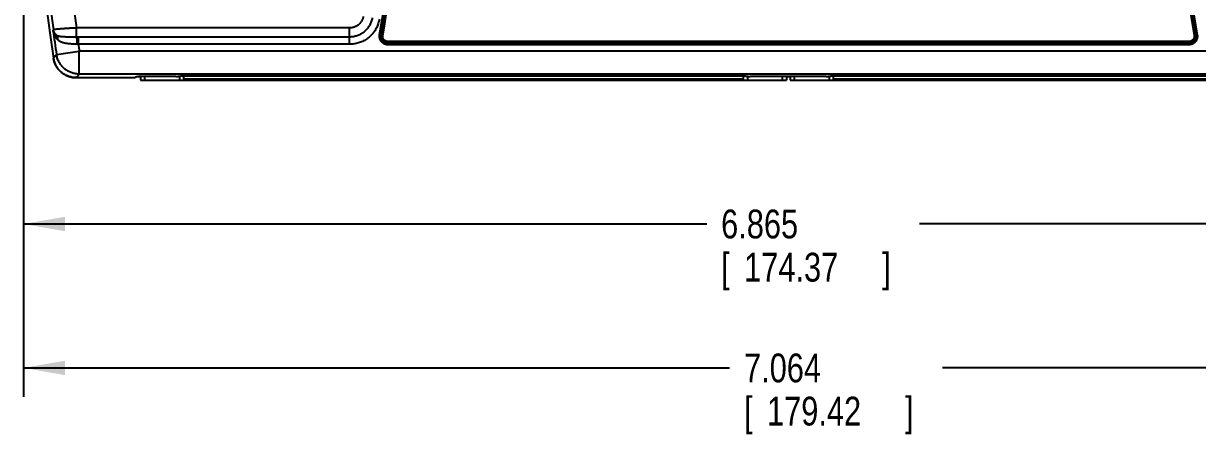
# Model space of a CAD drawing. Header units: inches. Extents: x 0 to 34, y 0 to 22.
# Drawn here: x 14.09 to 19.19, y 9.24 to 11.02 of the extents above; entities that cross this region are included whole.
import ezdxf

# ---------------------------------------------------------------- set-up
doc = ezdxf.new("R2010")
doc.units = ezdxf.units.IN
doc.header["$LTSCALE"] = 1.87
doc.header["$MEASUREMENT"] = 0
doc.layers.get('0').update_dxf_attribs({"linetype": 'CONTINUOUS'})
doc.layers.add('DIMENSIONS', color=7, linetype='CONTINUOUS')
doc.styles.get("Standard").update_dxf_attribs({"font": 'txt', "width": 0.8})
doc.dimstyles.new('DIMSTYLE_1', dxfattribs={"dimtxt": 0.125, "dimasz": 0.18, "dimexe": 0.18, "dimexo": 0.0625, "dimgap": 0.09, "dimtad": 0, "dimtih": 1, "dimtoh": 1, "dimdec": 3, "dimzin": 4, "dimdsep": 46, "dimtxsty": 'STANDARD', "dimblk": '_FILLED', "dimblk1": '_FILLED', "dimblk2": '_FILLED', "dimcen": 0.09, "dimadec": 0, "dimazin": 0, "dimtp": 0.01, "dimtm": 0.01, "dimtfac": 1, "dimtdec": 3, "dimtofl": 0, "dimtmove": 0, "dimatfit": 3, "dimldrblk": '_FILLED', "dimfxl": 1, "dimtolj": 1, "dimtzin": 4, "dimarcsym": 0})

# ---------------------------------------------------------------- blocks, each defined once
blk = doc.blocks.new('_FILLED')
at = {"color": 0, "linetype": 'BYBLOCK'}
blk.add_solid([(0, 0), (-1, 0.174), (-1, -0.174)], dxfattribs=at)
blk = doc.blocks.new('*D6')
at = {"layer": 'DIMENSIONS', "color": 2, "linetype": 'CONTINUOUS'}
for p, q in [((14.0876, 12.5662), (14.0876, 9.4032)), ((21.1515, 12.5662), (21.1515, 9.4032)), ((14.0876, 9.5282), (17.1571, 9.5282)), ((21.1515, 9.5282), (18.0821, 9.5282))]:
    blk.add_line(p, q, dxfattribs=at)
at = {"layer": 'DIMENSIONS', "color": 2, "linetype": 'CONTINUOUS', "xscale": 0.18, "yscale": 0.18, "zscale": 0.18, "rotation": 180}
blk.add_blockref('_FILLED', (14.0876, 9.5282), dxfattribs=at)
at = {"layer": 'DIMENSIONS', "color": 2, "linetype": 'CONTINUOUS', "xscale": 0.18, "yscale": 0.18, "zscale": 0.18}
blk.add_blockref('_FILLED', (21.1515, 9.5282), dxfattribs=at)
at = {"layer": 'DIMENSIONS', "color": 2, "linetype": 'CONTINUOUS', "width": 0.8}
for s, p in [('7.064', (17.2196, 9.4657)), ('[', (17.2196, 9.2782)), ('179.42', (17.3196, 9.2782)), (']', (17.9196, 9.2782))]:
    blk.add_text(s, height=0.125, dxfattribs=at).set_placement(p)
blk = doc.blocks.new('*D7')
at = {"layer": 'DIMENSIONS', "color": 2, "linetype": 'CONTINUOUS'}
for p, q in [((14.0876, 12.5662), (14.0876, 10.0282)), ((20.9524, 12.5662), (20.9524, 10.9714)), ((20.9524, 10.585), (20.9524, 10.0282)), ((14.0876, 10.1532), (17.0575, 10.1532)), ((20.9524, 10.1532), (17.9825, 10.1532))]:
    blk.add_line(p, q, dxfattribs=at)
at = {"layer": 'DIMENSIONS', "color": 2, "linetype": 'CONTINUOUS', "xscale": 0.18, "yscale": 0.18, "zscale": 0.18, "rotation": 180}
blk.add_blockref('_FILLED', (14.0876, 10.1532), dxfattribs=at)
at = {"layer": 'DIMENSIONS', "color": 2, "linetype": 'CONTINUOUS', "xscale": 0.18, "yscale": 0.18, "zscale": 0.18}
blk.add_blockref('_FILLED', (20.9524, 10.1532), dxfattribs=at)
at = {"layer": 'DIMENSIONS', "color": 2, "linetype": 'CONTINUOUS', "width": 0.8}
for s, p in [('6.865', (17.12, 10.0907)), ('[', (17.12, 9.9032)), ('174.37', (17.22, 9.9032)), (']', (17.82, 9.9032))]:
    blk.add_text(s, height=0.125, dxfattribs=at).set_placement(p)

msp = doc.modelspace()

# ---------------------------------------------------------------- linework, layer by layer
at = {"color": 7, "linetype": 'CONTINUOUS'}
for p, q in [((14.3175, 10.965), (14.3175, 11.0044)), ((15.5052, 11.0044), (14.3175, 11.0044)), ((15.5052, 10.9334), (15.5052, 11.0044)), ((15.6355, 10.9747), (15.6424, 10.9735)), ((15.6424, 10.9735), (15.6425, 10.9736)), ((15.6494, 10.9724), (15.6425, 10.9736)), ((19.1759, 10.9724), (19.1828, 10.9736)), ((19.1897, 10.9747), (19.1828, 10.9735)), ((19.1828, 10.9735), (19.1828, 10.9736)), ((14.3255, 10.965), (14.3255, 10.9334)), ((15.5052, 10.965), (14.3255, 10.965)), ((15.5052, 10.9334), (14.3255, 10.9334)), ((15.6719, 10.9384), (15.672, 10.9385)), ((15.6719, 10.9314), (15.6719, 10.9384)), ((19.1533, 10.9384), (15.6719, 10.9384)), ((19.1533, 10.9314), (15.6719, 10.9314)), ((15.672, 10.9455), (15.672, 10.9385)), ((19.1532, 10.9455), (15.672, 10.9455)), ((19.1532, 10.9385), (15.672, 10.9385)), ((19.1532, 10.9455), (19.1532, 10.9385)), ((19.1533, 10.9384), (19.1532, 10.9385)), ((19.1533, 10.9314), (19.1533, 10.9384)), ((14.2309, 10.8895), (14.3298, 10.9041)), ((14.3298, 10.8041), (14.3298, 10.9041)), ((20.4954, 10.9041), (14.3298, 10.9041)), ((14.3163, 10.7887), (14.5736, 10.7887)), ((20.4954, 10.8041), (14.3298, 10.8041)), ((14.5736, 10.7887), (14.5777, 10.7928)), ((14.7494, 10.7932), (14.5877, 10.7932)), ((14.5956, 10.7932), (14.5956, 10.7782)), ((14.5956, 10.7782), (17.4047, 10.7782)), ((14.6153, 10.7782), (14.6153, 10.7932)), ((14.7603, 10.7944), (14.7594, 10.7935)), ((14.7649, 10.7947), (14.7649, 10.7782)), ((17.2259, 10.7948), (14.7703, 10.7948)), ((14.7846, 10.7782), (14.7846, 10.7948)), ((17.2157, 10.7822), (14.7846, 10.7822)), ((17.2157, 10.7948), (17.2157, 10.7782)), ((17.2354, 10.7782), (17.2354, 10.7945)), ((17.2368, 10.7935), (17.2359, 10.7944)), ((17.5764, 10.7932), (17.2468, 10.7932)), ((17.385, 10.7932), (17.385, 10.7782)), ((17.4047, 10.7932), (17.4047, 10.7782)), ((17.4197, 10.7929), (17.4047, 10.7929)), ((17.4197, 10.7932), (17.4197, 10.7782)), ((17.4197, 10.7782), (20.2287, 10.7782)), ((17.4394, 10.7782), (17.4394, 10.7932)), ((17.5873, 10.7944), (17.5864, 10.7935)), ((17.589, 10.7946), (17.589, 10.7782)), ((20.0519, 10.7948), (17.5973, 10.7948)), ((17.6087, 10.7782), (17.6087, 10.7948)), ((20.0398, 10.7822), (17.6087, 10.7822))]:
    msp.add_line(p, q, dxfattribs=at)
for centre, radius, start, end in [((25.9924, 12.6287), 11.905, 171.52374, 188.47626), ((25.9926, 12.6287), 11.905, 171.52374, 188.47626), ((25.9926, 12.6287), 11.8875, 172.11014, 187.88986), ((25.9926, 12.6287), 11.7875, 172.07967, 187.92033), ((28.791, 12.6287), 9.7568, 170.22587, 189.77413), ((28.791, 12.6287), 9.7498, 170.22587, 189.77413), ((28.791, 12.6287), 9.7497, 170.22551, 189.77449), ((28.791, 12.6287), 9.7427, 170.22551, 189.77449), ((6.0342, 12.6287), 9.7427, 350.22551, 359.7377), ((6.0342, 12.6287), 9.7497, 350.22551, 359.7377), ((6.0342, 12.6287), 9.7498, 350.22587, 359.73739), ((6.0342, 12.6287), 9.7568, 350.22587, 359.73739), ((25.9926, 12.6287), 11.8896, 187.89869, 188.41168), ((25.9926, 12.6287), 11.7896, 188.2674, 188.41168)]:
    msp.add_arc(centre, radius, start, end, dxfattribs=at)
for points, knots in [([(15.5644, 11.0546), (15.5641, 11.0529), (15.5634, 11.0495), (15.5619, 11.0445), (15.5599, 11.0396), (15.5575, 11.0349), (15.5547, 11.0304), (15.5515, 11.0261), (15.5479, 11.0222), (15.5441, 11.0186), (15.5399, 11.0154), (15.5354, 11.0125), (15.5307, 11.0101), (15.5258, 11.008), (15.5208, 11.0064), (15.5156, 11.0053), (15.5104, 11.0046), (15.5069, 11.0044), (15.5052, 11.0044)], [0, 0, 0, 0, 0.061682, 0.123904, 0.186497, 0.249298, 0.312143, 0.374882, 0.437496, 0.500046, 0.562597, 0.625209, 0.687938, 0.750765, 0.813545, 0.876118, 0.938326, 1, 1, 1, 1]), ([(15.6033, 11.0482), (15.6028, 11.0455), (15.6017, 11.0401), (15.5994, 11.0322), (15.5964, 11.0245), (15.5928, 11.0171), (15.5886, 11.01), (15.5838, 11.0033), (15.5785, 10.9971), (15.5727, 10.9912), (15.5664, 10.9859), (15.5597, 10.9811), (15.5527, 10.9769), (15.5453, 10.9733), (15.5376, 10.9703), (15.5297, 10.968), (15.5217, 10.9663), (15.5135, 10.9652), (15.508, 10.965), (15.5052, 10.965)], [0, 0, 0, 0, 0.059027, 0.118004, 0.176898, 0.235721, 0.294492, 0.353233, 0.411954, 0.470661, 0.529362, 0.588069, 0.646789, 0.705526, 0.764294, 0.823114, 0.882007, 0.940982, 1, 1, 1, 1]), ([(15.6344, 11.0431), (15.6339, 11.0399), (15.6326, 11.0337), (15.63, 11.0244), (15.6267, 11.0153), (15.6228, 11.0064), (15.6181, 10.9978), (15.6129, 10.9896), (15.607, 10.9818), (15.6006, 10.9745), (15.5937, 10.9677), (15.5862, 10.9614), (15.5784, 10.9556), (15.5701, 10.9505), (15.5614, 10.946), (15.5525, 10.9422), (15.5433, 10.939), (15.5339, 10.9365), (15.5243, 10.9347), (15.5148, 10.9337), (15.5084, 10.9334), (15.5052, 10.9334)], [0, 0, 0, 0, 0.051868, 0.10409, 0.156627, 0.209381, 0.262261, 0.315178, 0.368048, 0.420852, 0.473615, 0.526362, 0.579123, 0.631923, 0.68479, 0.737705, 0.790586, 0.843342, 0.895884, 0.948116, 1, 1, 1, 1]), ([(14.2177, 10.9969), (14.2175, 10.9967), (14.217, 10.9962), (14.2164, 10.9955), (14.216, 10.9951), (14.2158, 10.9948)], [0, 0, 0, 0, 0.333323, 0.666657, 1, 1, 1, 1]), ([(14.2347, 10.9547), (14.2332, 10.9564), (14.2303, 10.96), (14.2264, 10.966), (14.2229, 10.9725), (14.2199, 10.9796), (14.2175, 10.9871), (14.2163, 10.9922), (14.2158, 10.9948)], [0, 0, 0, 0, 0.150559, 0.309442, 0.475397, 0.647157, 0.822679, 1, 1, 1, 1]), ([(14.2294, 10.9737), (14.2281, 10.9748), (14.2256, 10.977), (14.2223, 10.9809), (14.2195, 10.9852), (14.2173, 10.9899), (14.2162, 10.9932), (14.2158, 10.9948)], [0, 0, 0, 0, 0.194725, 0.39362, 0.595399, 0.798172, 1, 1, 1, 1]), ([(14.3175, 11.0044), (14.3148, 11.0043), (14.3094, 11.004), (14.3014, 11.0035), (14.2935, 11.0031), (14.2857, 11.0026), (14.2782, 11.0021), (14.2709, 11.0016), (14.2639, 11.0012), (14.2573, 11.0007), (14.2511, 11.0003), (14.2453, 10.9998), (14.24, 10.9994), (14.2352, 10.999), (14.2309, 10.9986), (14.2272, 10.9983), (14.2241, 10.998), (14.2216, 10.9977), (14.2197, 10.9974), (14.2185, 10.9972), (14.2178, 10.9971), (14.2177, 10.9969)], [0, 0, 0, 0, 0.081187, 0.161743, 0.241127, 0.318829, 0.394368, 0.467276, 0.537105, 0.603424, 0.665819, 0.723896, 0.777279, 0.825602, 0.868534, 0.905785, 0.937116, 0.962327, 0.981264, 0.993825, 1, 1, 1, 1]), ([(14.2294, 10.9737), (14.2285, 10.9746), (14.2268, 10.9765), (14.2245, 10.9795), (14.2225, 10.9827), (14.2207, 10.986), (14.2194, 10.9896), (14.2183, 10.9932), (14.2178, 10.9957), (14.2177, 10.9969)], [0, 0, 0, 0, 0.142848, 0.285751, 0.428645, 0.571527, 0.714396, 0.857249, 1, 1, 1, 1]), ([(14.3175, 10.965), (14.315, 10.965), (14.3101, 10.9649), (14.3028, 10.9649), (14.2956, 10.9649), (14.2884, 10.9649), (14.2814, 10.9649), (14.2745, 10.965), (14.2679, 10.9652), (14.2616, 10.9654), (14.2555, 10.9658), (14.2499, 10.9664), (14.2447, 10.9673), (14.2401, 10.9684), (14.2359, 10.9698), (14.2324, 10.9716), (14.2303, 10.973), (14.2294, 10.9738)], [0, 0, 0, 0, 0.082483, 0.164278, 0.245173, 0.325007, 0.403475, 0.480074, 0.554247, 0.625354, 0.692799, 0.756029, 0.814571, 0.868023, 0.916414, 0.960173, 1, 1, 1, 1]), ([(14.2294, 10.9737), (14.23, 10.9732), (14.231, 10.9719), (14.2323, 10.9699), (14.2333, 10.9677), (14.2341, 10.9653), (14.2347, 10.9628), (14.235, 10.9602), (14.235, 10.9575), (14.2348, 10.9556), (14.2347, 10.9547)], [0, 0, 0, 0, 0.116096, 0.233663, 0.353368, 0.475813, 0.601461, 0.730621, 0.863448, 1, 1, 1, 1]), ([(15.6719, 10.9314), (15.6707, 10.9314), (15.6682, 10.9316), (15.6644, 10.9321), (15.6607, 10.9331), (15.6572, 10.9344), (15.6538, 10.9361), (15.6506, 10.9381), (15.6476, 10.9405), (15.6449, 10.9431), (15.6424, 10.946), (15.6403, 10.9492), (15.6385, 10.9525), (15.637, 10.956), (15.6359, 10.9596), (15.6352, 10.9634), (15.6349, 10.9672), (15.635, 10.9709), (15.6353, 10.9735), (15.6355, 10.9747)], [0, 0, 0, 0, 0.058585, 0.117456, 0.176405, 0.235271, 0.294108, 0.352961, 0.411797, 0.470623, 0.52945, 0.588275, 0.647112, 0.705963, 0.764795, 0.823661, 0.8826, 0.941447, 1, 1, 1, 1]), ([(15.6719, 10.9384), (15.6709, 10.9384), (15.6687, 10.9385), (15.6654, 10.9391), (15.6623, 10.94), (15.6593, 10.9412), (15.6564, 10.9427), (15.6537, 10.9445), (15.6512, 10.9467), (15.649, 10.9491), (15.647, 10.9517), (15.6453, 10.9545), (15.644, 10.9574), (15.6429, 10.9605), (15.6423, 10.9637), (15.6419, 10.967), (15.642, 10.9703), (15.6422, 10.9724), (15.6424, 10.9735)], [0, 0, 0, 0, 0.062596, 0.125159, 0.18769, 0.250191, 0.312667, 0.375123, 0.437565, 0.5, 0.562435, 0.624877, 0.687333, 0.749809, 0.81231, 0.874841, 0.937404, 1, 1, 1, 1]), ([(15.672, 10.9385), (15.6709, 10.9385), (15.6687, 10.9386), (15.6655, 10.9391), (15.6624, 10.94), (15.6593, 10.9412), (15.6565, 10.9428), (15.6538, 10.9446), (15.6513, 10.9467), (15.649, 10.9491), (15.6471, 10.9517), (15.6454, 10.9545), (15.644, 10.9575), (15.643, 10.9606), (15.6423, 10.9638), (15.642, 10.967), (15.642, 10.9703), (15.6423, 10.9725), (15.6425, 10.9736)], [0, 0, 0, 0, 0.062441, 0.124886, 0.187345, 0.249829, 0.312335, 0.374843, 0.437347, 0.499848, 0.562348, 0.624852, 0.68736, 0.749876, 0.812404, 0.87494, 0.937476, 1, 1, 1, 1]), ([(15.672, 10.9455), (15.6711, 10.9455), (15.6693, 10.9456), (15.6667, 10.946), (15.6642, 10.9468), (15.6617, 10.9479), (15.6594, 10.9492), (15.6572, 10.9508), (15.6553, 10.9526), (15.6536, 10.9547), (15.6521, 10.9569), (15.6509, 10.9593), (15.6499, 10.9618), (15.6493, 10.9644), (15.649, 10.9671), (15.649, 10.9697), (15.6492, 10.9715), (15.6494, 10.9724)], [0, 0, 0, 0, 0.066157, 0.132756, 0.199552, 0.266321, 0.333046, 0.3998, 0.466548, 0.533276, 0.600028, 0.666776, 0.733488, 0.800286, 0.867153, 0.93382, 1, 1, 1, 1]), ([(19.1828, 10.9736), (19.183, 10.9725), (19.1832, 10.9703), (19.1832, 10.9671), (19.1829, 10.9638), (19.1822, 10.9606), (19.1812, 10.9575), (19.1798, 10.9545), (19.1782, 10.9517), (19.1762, 10.9491), (19.174, 10.9467), (19.1715, 10.9446), (19.1688, 10.9428), (19.1659, 10.9412), (19.1629, 10.94), (19.1597, 10.9391), (19.1565, 10.9386), (19.1543, 10.9385), (19.1532, 10.9385)], [0, 0, 0, 0, 0.062441, 0.124886, 0.187345, 0.24983, 0.312336, 0.374844, 0.437347, 0.499848, 0.562348, 0.624852, 0.68736, 0.749876, 0.812404, 0.874941, 0.937476, 1, 1, 1, 1]), ([(19.1759, 10.9724), (19.176, 10.9715), (19.1762, 10.9697), (19.1762, 10.9671), (19.1759, 10.9644), (19.1753, 10.9618), (19.1744, 10.9593), (19.1732, 10.9569), (19.1717, 10.9547), (19.17, 10.9526), (19.168, 10.9508), (19.1659, 10.9492), (19.1635, 10.9479), (19.1611, 10.9468), (19.1585, 10.946), (19.1559, 10.9456), (19.1541, 10.9455), (19.1532, 10.9455)], [0, 0, 0, 0, 0.066158, 0.132756, 0.199552, 0.266321, 0.333047, 0.3998, 0.466548, 0.533277, 0.600029, 0.666776, 0.733489, 0.800286, 0.867153, 0.93382, 1, 1, 1, 1]), ([(19.1897, 10.9747), (19.1899, 10.9735), (19.1902, 10.9709), (19.1903, 10.9672), (19.19, 10.9634), (19.1893, 10.9596), (19.1882, 10.956), (19.1867, 10.9525), (19.1849, 10.9492), (19.1828, 10.946), (19.1804, 10.9431), (19.1776, 10.9405), (19.1746, 10.9381), (19.1714, 10.9361), (19.168, 10.9344), (19.1645, 10.9331), (19.1608, 10.9321), (19.1571, 10.9316), (19.1545, 10.9314), (19.1533, 10.9314)], [0, 0, 0, 0, 0.058585, 0.117456, 0.176405, 0.235271, 0.294108, 0.352961, 0.411797, 0.470623, 0.52945, 0.588275, 0.647112, 0.705963, 0.764795, 0.823661, 0.8826, 0.941447, 1, 1, 1, 1]), ([(19.1828, 10.9735), (19.183, 10.9724), (19.1833, 10.9703), (19.1833, 10.967), (19.183, 10.9637), (19.1823, 10.9605), (19.1813, 10.9574), (19.1799, 10.9545), (19.1782, 10.9517), (19.1763, 10.9491), (19.174, 10.9467), (19.1716, 10.9445), (19.1689, 10.9427), (19.166, 10.9412), (19.1629, 10.94), (19.1598, 10.9391), (19.1566, 10.9385), (19.1544, 10.9384), (19.1533, 10.9384)], [0, 0, 0, 0, 0.062596, 0.125159, 0.18769, 0.250191, 0.312667, 0.375123, 0.437565, 0.5, 0.562435, 0.624877, 0.687333, 0.749809, 0.81231, 0.874841, 0.937404, 1, 1, 1, 1]), ([(14.3194, 10.9337), (14.3168, 10.9338), (14.3115, 10.934), (14.3037, 10.9343), (14.296, 10.9347), (14.2885, 10.9353), (14.2813, 10.9359), (14.2744, 10.9368), (14.2679, 10.9379), (14.2618, 10.9393), (14.2561, 10.941), (14.2509, 10.943), (14.2461, 10.9454), (14.2418, 10.9481), (14.238, 10.9512), (14.2357, 10.9535), (14.2347, 10.9547)], [0, 0, 0, 0, 0.08824, 0.175767, 0.261895, 0.345888, 0.426926, 0.50442, 0.578059, 0.647785, 0.713752, 0.776178, 0.835398, 0.891947, 0.946531, 1, 1, 1, 1]), ([(14.3175, 10.965), (14.3176, 10.9647), (14.3178, 10.9641), (14.3179, 10.963), (14.3181, 10.9616), (14.3183, 10.9598), (14.3185, 10.9578), (14.3187, 10.9554), (14.3188, 10.9528), (14.319, 10.95), (14.3191, 10.947), (14.3192, 10.9438), (14.3193, 10.9405), (14.3194, 10.9371), (14.3194, 10.9348), (14.3194, 10.9337)], [0, 0, 0, 0, 0.024551, 0.060157, 0.106547, 0.163247, 0.229637, 0.304967, 0.388382, 0.478926, 0.575562, 0.677179, 0.782606, 0.89063, 1, 1, 1, 1]), ([(14.3255, 10.965), (14.3246, 10.965), (14.3228, 10.965), (14.3202, 10.965), (14.3184, 10.965), (14.3175, 10.965)], [0, 0, 0, 0, 0.333564, 0.666915, 1, 1, 1, 1]), ([(14.3255, 10.9334), (14.3248, 10.9335), (14.3235, 10.9335), (14.3214, 10.9336), (14.3201, 10.9337), (14.3194, 10.9337)], [0, 0, 0, 0, 0.333979, 0.667361, 1, 1, 1, 1]), ([(14.2174, 10.8739), (14.2178, 10.8713), (14.2188, 10.8661), (14.2209, 10.8585), (14.2236, 10.8511), (14.2268, 10.8439), (14.2306, 10.8369), (14.235, 10.8303), (14.2398, 10.8241), (14.2452, 10.8183), (14.251, 10.8129), (14.2571, 10.808), (14.2637, 10.8035), (14.2706, 10.7997), (14.2778, 10.7963), (14.2852, 10.7936), (14.2928, 10.7914), (14.3005, 10.7899), (14.3084, 10.7889), (14.3137, 10.7887), (14.3163, 10.7887)], [0, 0, 0, 0, 0.055556, 0.111186, 0.166718, 0.222254, 0.277868, 0.333387, 0.388898, 0.444494, 0.500001, 0.555508, 0.611103, 0.666615, 0.722132, 0.777746, 0.833282, 0.888813, 0.944444, 1, 1, 1, 1]), ([(14.2309, 10.8895), (14.2295, 10.8877), (14.2265, 10.8843), (14.2221, 10.8791), (14.2191, 10.8757), (14.2177, 10.8739)], [0, 0, 0, 0, 0.333104, 0.666437, 1, 1, 1, 1]), ([(14.3165, 10.7887), (14.3139, 10.7887), (14.3086, 10.7889), (14.3007, 10.7899), (14.293, 10.7914), (14.2854, 10.7936), (14.278, 10.7963), (14.2708, 10.7997), (14.2639, 10.8035), (14.2574, 10.808), (14.2512, 10.8129), (14.2454, 10.8183), (14.2401, 10.8241), (14.2352, 10.8303), (14.2309, 10.8369), (14.227, 10.8439), (14.2238, 10.8511), (14.2211, 10.8585), (14.219, 10.8661), (14.218, 10.8713), (14.2177, 10.8739)], [0, 0, 0, 0, 0.055582, 0.111175, 0.166718, 0.222305, 0.277825, 0.333398, 0.388914, 0.444469, 0.5, 0.555531, 0.611086, 0.666602, 0.722175, 0.777695, 0.833282, 0.888825, 0.944418, 1, 1, 1, 1]), ([(14.3298, 10.8041), (14.3272, 10.8041), (14.3219, 10.8044), (14.314, 10.8053), (14.3063, 10.8069), (14.2987, 10.809), (14.2913, 10.8118), (14.2841, 10.8151), (14.2772, 10.819), (14.2707, 10.8234), (14.2645, 10.8284), (14.2587, 10.8338), (14.2533, 10.8396), (14.2485, 10.8459), (14.2441, 10.8525), (14.2403, 10.8594), (14.2371, 10.8666), (14.2344, 10.874), (14.2323, 10.8817), (14.2313, 10.8869), (14.2309, 10.8895)], [0, 0, 0, 0, 0.055542, 0.111088, 0.166638, 0.222192, 0.277749, 0.33331, 0.388872, 0.444436, 0.5, 0.555564, 0.611128, 0.66669, 0.722251, 0.777808, 0.833362, 0.888912, 0.944458, 1, 1, 1, 1]), ([(14.3298, 10.8041), (14.3283, 10.8024), (14.3254, 10.799), (14.3209, 10.7939), (14.318, 10.7904), (14.3165, 10.7887)], [0, 0, 0, 0, 0.333165, 0.666506, 1, 1, 1, 1]), ([(14.5786, 10.7922), (14.5782, 10.7922), (14.5776, 10.7921), (14.5771, 10.792), (14.5769, 10.792)], [0, 0, 0, 0, 0.612967, 1, 1, 1, 1]), ([(14.5777, 10.7928), (14.5777, 10.7929), (14.5779, 10.7929), (14.5783, 10.7929), (14.5788, 10.793), (14.5795, 10.793), (14.5803, 10.793), (14.5813, 10.7931), (14.5824, 10.7931), (14.5837, 10.7931), (14.585, 10.7931), (14.5863, 10.7932), (14.5872, 10.7932), (14.5877, 10.7932)], [0, 0, 0, 0, 0.015271, 0.049466, 0.102088, 0.171474, 0.257354, 0.358196, 0.471033, 0.59329, 0.72461, 0.861533, 1, 1, 1, 1]), ([(14.5877, 10.7926), (14.5872, 10.7926), (14.586, 10.7926), (14.584, 10.7925), (14.5819, 10.7924), (14.5801, 10.7923), (14.5791, 10.7922), (14.5786, 10.7922)], [0, 0, 0, 0, 0.159223, 0.420492, 0.649388, 0.843432, 1, 1, 1, 1]), ([(14.5956, 10.7928), (14.5954, 10.7928), (14.5941, 10.7928), (14.5919, 10.7928), (14.5895, 10.7927), (14.5881, 10.7927), (14.5877, 10.7926)], [0, 0, 0, 0, 0.092079, 0.482988, 0.8483, 1, 1, 1, 1]), ([(14.7494, 10.7932), (14.7499, 10.7932), (14.7508, 10.7932), (14.7521, 10.7932), (14.7534, 10.7932), (14.7547, 10.7932), (14.7558, 10.7932), (14.7568, 10.7933), (14.7576, 10.7933), (14.7583, 10.7933), (14.7588, 10.7934), (14.7592, 10.7934), (14.7594, 10.7935), (14.7594, 10.7935)], [0, 0, 0, 0, 0.138467, 0.27539, 0.40671, 0.528967, 0.641804, 0.742646, 0.828526, 0.897912, 0.950534, 0.984729, 1, 1, 1, 1]), ([(14.7603, 10.7944), (14.7604, 10.7945), (14.7605, 10.7945), (14.7609, 10.7945), (14.7614, 10.7946), (14.7621, 10.7946), (14.7629, 10.7946), (14.7639, 10.7947), (14.765, 10.7947), (14.7663, 10.7947), (14.7676, 10.7947), (14.7689, 10.7948), (14.7699, 10.7948), (14.7703, 10.7948)], [0, 0, 0, 0, 0.015271, 0.049466, 0.102088, 0.171474, 0.257354, 0.358196, 0.471033, 0.59329, 0.72461, 0.861533, 1, 1, 1, 1]), ([(17.2259, 10.7948), (17.2264, 10.7948), (17.2273, 10.7948), (17.2287, 10.7947), (17.23, 10.7947), (17.2312, 10.7947), (17.2323, 10.7947), (17.2333, 10.7946), (17.2342, 10.7946), (17.2348, 10.7946), (17.2354, 10.7945), (17.2357, 10.7945), (17.2359, 10.7945), (17.2359, 10.7944)], [0, 0, 0, 0, 0.138467, 0.27539, 0.40671, 0.528967, 0.641804, 0.742646, 0.828526, 0.897912, 0.950534, 0.984729, 1, 1, 1, 1]), ([(17.2368, 10.7935), (17.2369, 10.7935), (17.2371, 10.7934), (17.2374, 10.7934), (17.2379, 10.7933), (17.2386, 10.7933), (17.2395, 10.7933), (17.2405, 10.7932), (17.2416, 10.7932), (17.2428, 10.7932), (17.2441, 10.7932), (17.2455, 10.7932), (17.2464, 10.7932), (17.2468, 10.7932)], [0, 0, 0, 0, 0.015271, 0.049466, 0.102088, 0.171474, 0.257354, 0.358196, 0.471033, 0.59329, 0.72461, 0.861533, 1, 1, 1, 1]), ([(17.5764, 10.7932), (17.5769, 10.7932), (17.5778, 10.7932), (17.5791, 10.7932), (17.5804, 10.7932), (17.5817, 10.7932), (17.5828, 10.7932), (17.5838, 10.7933), (17.5846, 10.7933), (17.5853, 10.7933), (17.5858, 10.7934), (17.5862, 10.7934), (17.5864, 10.7935), (17.5864, 10.7935)], [0, 0, 0, 0, 0.138467, 0.27539, 0.40671, 0.528967, 0.641804, 0.742646, 0.828526, 0.897912, 0.950534, 0.984729, 1, 1, 1, 1]), ([(17.5873, 10.7944), (17.5874, 10.7945), (17.5875, 10.7945), (17.5879, 10.7945), (17.5884, 10.7946), (17.5891, 10.7946), (17.5899, 10.7946), (17.5909, 10.7947), (17.592, 10.7947), (17.5933, 10.7947), (17.5946, 10.7947), (17.5959, 10.7948), (17.5969, 10.7948), (17.5973, 10.7948)], [0, 0, 0, 0, 0.015271, 0.049466, 0.102088, 0.171474, 0.257354, 0.358196, 0.471033, 0.59329, 0.72461, 0.861533, 1, 1, 1, 1])]:
    msp.add_open_spline(points, degree=3, knots=knots, dxfattribs=at)

# ---------------------------------------------------------------- dimensions: what is measured, and where the dimension line sits
at = {"layer": 'DIMENSIONS', "color": 2, "linetype": 'CONTINUOUS'}
dim = msp.add_linear_dim(base=(14.0876, 9.5282), p1=(21.1515, 12.5662), p2=(14.0876, 12.5662), angle=180, dimstyle='DIMSTYLE_1', dxfattribs=at)
dim.commit()
dim.dimension.update_dxf_attribs({"geometry": '*D6', "text_midpoint": (17.6196, 9.4345), "dimtype": 160})
dim = msp.add_linear_dim(base=(20.9524, 10.1532), p1=(14.0876, 12.5662), p2=(20.9524, 12.5662), dimstyle='DIMSTYLE_1', dxfattribs=at)
dim.commit()
dim.dimension.update_dxf_attribs({"geometry": '*D7', "text_midpoint": (17.52, 10.0595), "dimtype": 160})

doc.saveas('drawing.dxf')
